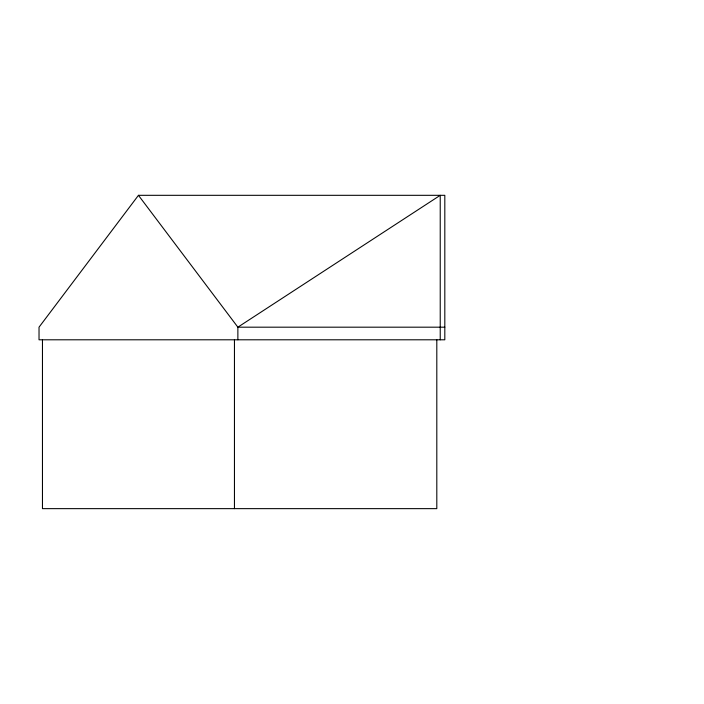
<?xml version="1.0" encoding="UTF-8"?>
<svg xmlns="http://www.w3.org/2000/svg" width="704" height="704" viewBox="0 0 704 704"><rect width="100%" height="100%" fill="white"/><g stroke="black" fill="none" stroke-linecap="round" stroke-linejoin="round"><path stroke-width="1.06" d="M138.45 195.316L39.028 327.184L39.028 339.794L444.814 339.794L444.814 195.316L138.45 195.316L237.873 327.184L237.873 339.794M444.814 327.184L237.873 327.184L440.229 195.316L440.229 339.794M436.806 339.794L436.806 508.64L42.46 508.64L42.46 339.794M234.45 339.794L234.45 508.64"/></g></svg>
